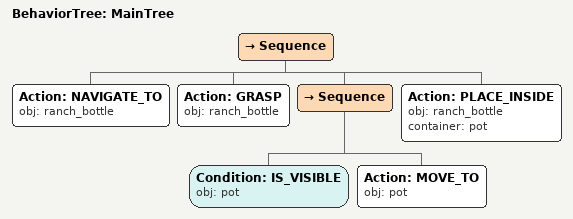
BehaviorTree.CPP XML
<root main_tree_to_execute="MainTree">
  <BehaviorTree ID="MainTree">
    <Sequence>
      <!-- Navigate to ranch_bottle -->
      <Action ID="NAVIGATE_TO" obj="ranch_bottle" />
      <!-- Grasp ranch_bottle -->
      <Action ID="GRASP" obj="ranch_bottle" />
      <Sequence>
        <!-- Check pot is visible before NAVIGATE_TO -->
        <Condition ID="IS_VISIBLE" obj="pot" />
        <!-- Navigate to pot -->
        <Action ID="MOVE_TO" obj="pot" />
      </Sequence>
      <!-- Move to pot -->
      <Action ID="PLACE_INSIDE" obj="ranch_bottle" container="pot" />
    </Sequence>
  </BehaviorTree>
</root>
